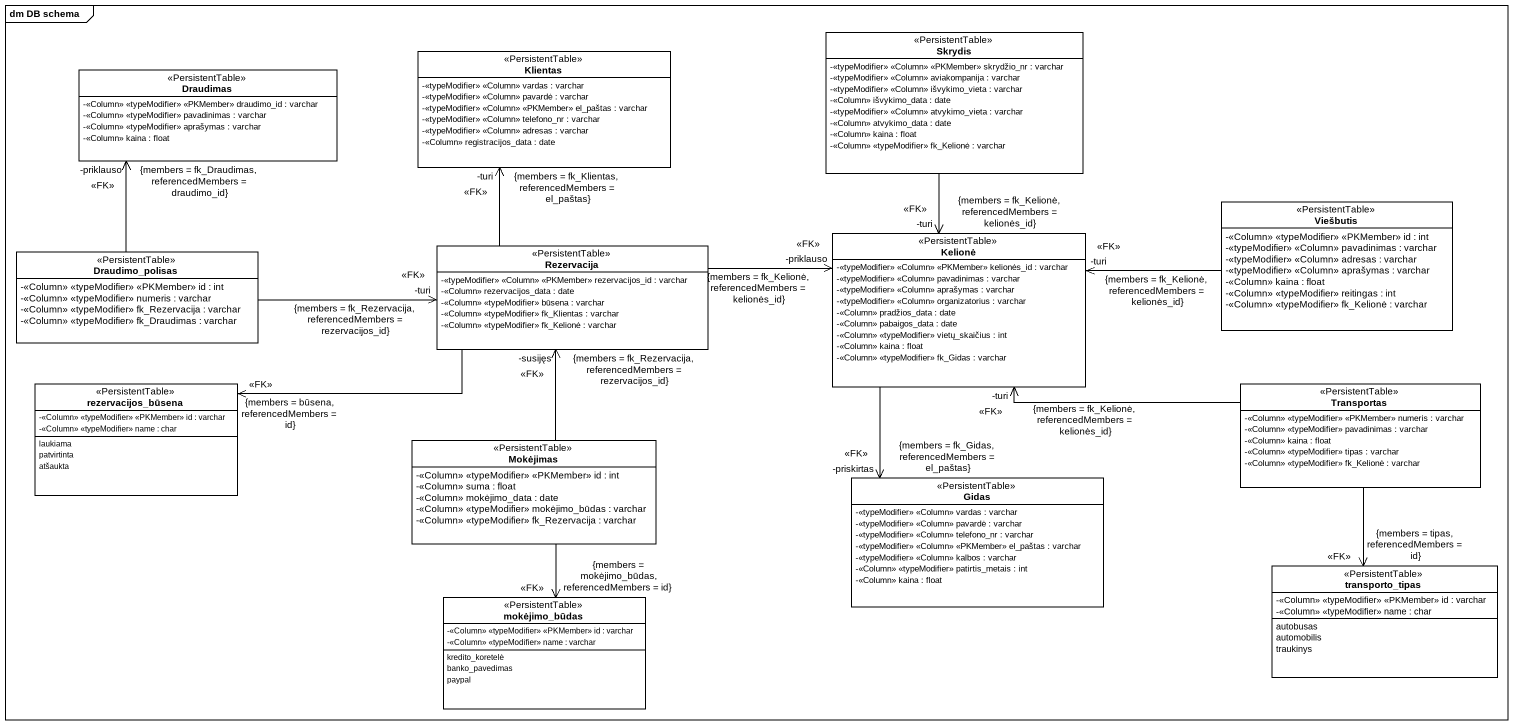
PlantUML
@startuml
mainframe dm DB schema
hide circle
hide empty members
skinparam classAttributeIconSize 0
class Klientas <<PersistentTable>> {
  -<<typeModifier>> <<Column>> vardas : varchar
  -<<typeModifier>> <<Column>> pavardė : varchar
  -<<typeModifier>> <<Column>> <<PKMember>> el_paštas : varchar
  -<<typeModifier>> <<Column>> telefono_nr : varchar
  -<<typeModifier>> <<Column>> adresas : varchar
  -<<Column>> registracijos_data : date
}
class Skrydis <<PersistentTable>> {
  -<<typeModifier>> <<Column>> <<PKMember>> skrydžio_nr : varchar
  -<<typeModifier>> <<Column>> aviakompanija : varchar
  -<<typeModifier>> <<Column>> išvykimo_vieta : varchar
  -<<Column>> išvykimo_data : date
  -<<typeModifier>> <<Column>> atvykimo_vieta : varchar
  -<<Column>> atvykimo_data : date
  -<<Column>> kaina : float
  -<<Column>> <<typeModifier>> fk_Kelionė : varchar
}
class Draudimas <<PersistentTable>> {
  -<<Column>> <<typeModifier>> <<PKMember>> draudimo_id : varchar
  -<<Column>> <<typeModifier>> pavadinimas : varchar
  -<<Column>> <<typeModifier>> aprašymas : varchar
  -<<Column>> kaina : float
}
class Viešbutis <<PersistentTable>> {
  -<<Column>> <<typeModifier>> <<PKMember>> id : int
  -<<typeModifier>> <<Column>> pavadinimas : varchar
  -<<typeModifier>> <<Column>> adresas : varchar
  -<<typeModifier>> <<Column>> aprašymas : varchar
  -<<Column>> kaina : float
  -<<Column>> <<typeModifier>> reitingas : int
  -<<Column>> <<typeModifier>> fk_Kelionė : varchar
}
class Draudimo_polisas <<PersistentTable>> {
  -<<Column>> <<typeModifier>> <<PKMember>> id : int
  -<<Column>> <<typeModifier>> numeris : varchar
  -<<Column>> <<typeModifier>> fk_Rezervacija : varchar
  -<<Column>> <<typeModifier>> fk_Draudimas : varchar
}
class Rezervacija <<PersistentTable>> {
  -<<typeModifier>> <<Column>> <<PKMember>> rezervacijos_id : varchar
  -<<Column>> rezervacijos_data : date
  -<<Column>> <<typeModifier>> būsena : varchar
  -<<Column>> <<typeModifier>> fk_Klientas : varchar
  -<<Column>> <<typeModifier>> fk_Kelionė : varchar
}
class Kelionė <<PersistentTable>> {
  -<<typeModifier>> <<Column>> <<PKMember>> kelionės_id : varchar
  -<<typeModifier>> <<Column>> pavadinimas : varchar
  -<<typeModifier>> <<Column>> aprašymas : varchar
  -<<typeModifier>> <<Column>> organizatorius : varchar
  -<<Column>> pradžios_data : date
  -<<Column>> pabaigos_data : date
  -<<Column>> <<typeModifier>> vietų_skaičius : int
  -<<Column>> kaina : float
  -<<Column>> <<typeModifier>> fk_Gidas : varchar
}
enum rezervacijos_būsena <<PersistentTable>> {
  -<<Column>> <<typeModifier>> <<PKMember>> id : varchar
  -<<Column>> <<typeModifier>> name : char
  laukiama
  patvirtinta
  atšaukta
}
class Transportas <<PersistentTable>> {
  -<<Column>> <<typeModifier>> <<PKMember>> numeris : varchar
  -<<Column>> <<typeModifier>> pavadinimas : varchar
  -<<Column>> kaina : float
  -<<Column>> <<typeModifier>> tipas : varchar
  -<<Column>> <<typeModifier>> fk_Kelionė : varchar
}
class Mokėjimas <<PersistentTable>> {
  -<<Column>> <<typeModifier>> <<PKMember>> id : int
  -<<Column>> suma : float
  -<<Column>> mokėjimo_data : date
  -<<Column>> <<typeModifier>> mokėjimo_būdas : varchar
  -<<Column>> <<typeModifier>> fk_Rezervacija : varchar
}
class Gidas <<PersistentTable>> {
  -<<typeModifier>> <<Column>> vardas : varchar
  -<<typeModifier>> <<Column>> pavardė : varchar
  -<<typeModifier>> <<Column>> telefono_nr : varchar
  -<<typeModifier>> <<Column>> <<PKMember>> el_paštas : varchar
  -<<typeModifier>> <<Column>> kalbos : varchar
  -<<Column>> <<typeModifier>> patirtis_metais : int
  -<<Column>> kaina : float
}
enum transporto_tipas <<PersistentTable>> {
  -<<Column>> <<typeModifier>> <<PKMember>> id : varchar
  -<<Column>> <<typeModifier>> name : char
  autobusas
  automobilis
  traukinys
}
enum mokėjimo_būdas <<PersistentTable>> {
  -<<Column>> <<typeModifier>> <<PKMember>> id : varchar
  -<<Column>> <<typeModifier>> name : varchar
  kredito_koretelė
  banko_pavedimas
  paypal
}
Skrydis --> "-turi\n<<FK>>\n{members = fk_Kelionė, referencedMembers = kelionės_id}" Kelionė
Viešbutis -left-> "-turi\n<<FK>>\n{members = fk_Kelionė, referencedMembers = kelionės_id}" Kelionė
Draudimo_polisas -up-> "-priklauso\n<<FK>>\n{members = fk_Draudimas, referencedMembers = draudimo_id}" Draudimas
Draudimo_polisas -right-> "-turi\n<<FK>>\n{members = fk_Rezervacija, referencedMembers = rezervacijos_id}" Rezervacija
Rezervacija -up-> "-turi\n<<FK>>\n{members = fk_Klientas, referencedMembers = el_paštas}" Klientas
Rezervacija -right-> "-priklauso\n<<FK>>\n{members = fk_Kelionė, referencedMembers = kelionės_id}" Kelionė
Rezervacija -left-> "<<FK>>\n{members = būsena, referencedMembers = id}" rezervacijos_būsena
Kelionė --> "-priskirtas\n<<FK>>\n{members = fk_Gidas, referencedMembers = el_paštas}" Gidas
Transportas -left-> "-turi\n<<FK>>\n{members = fk_Kelionė, referencedMembers = kelionės_id}" Kelionė
Transportas --> "<<FK>>\n{members = tipas, referencedMembers = id}" transporto_tipas
Mokėjimas -up-> "-susijęs\n<<FK>>\n{members = fk_Rezervacija, referencedMembers = rezervacijos_id}" Rezervacija
Mokėjimas --> "<<FK>>\n{members = mokėjimo_būdas, referencedMembers = id}" mokėjimo_būdas
@enduml
